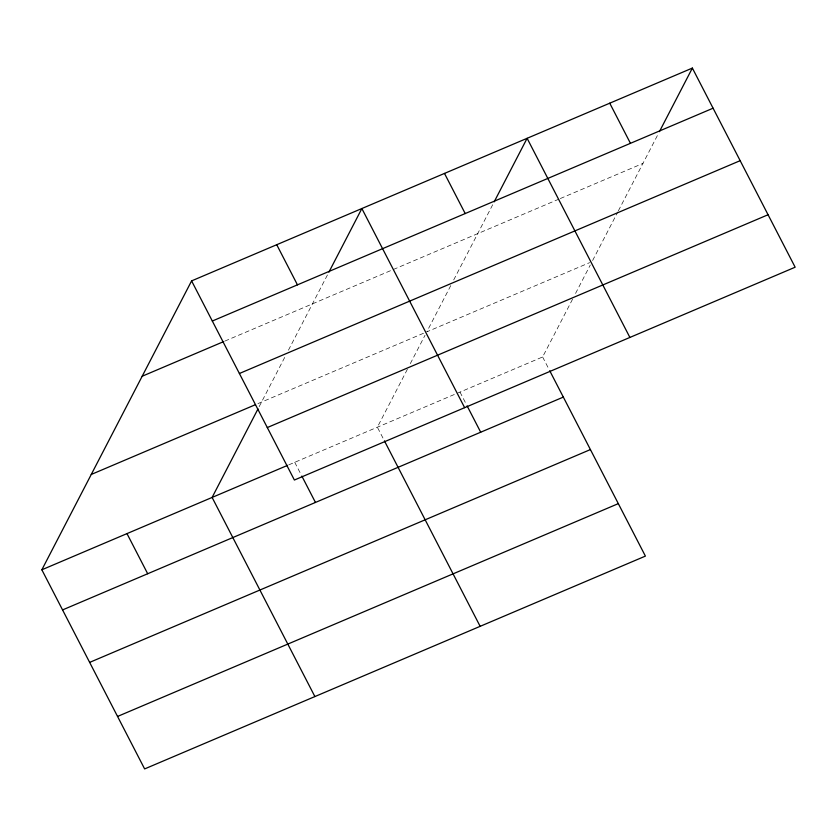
<?xml version="1.0" encoding="UTF-8"?>
<svg xmlns="http://www.w3.org/2000/svg" width="837" height="837" viewBox="0 0 837 837"><rect width="100%" height="100%" fill="white"/><g stroke="black" fill="none" stroke-linecap="round" stroke-linejoin="round"><path stroke-width="0.63" stroke-dasharray="4.18 3.14" d="M259.177 406.636L285.522 355.809M288.451 350.159L328.92 272.098M407.368 369.316L377.361 427.194L384.465 440.953M410.308 363.645L425.018 335.271M450.777 285.574L426.786 331.86L589.635 262.651M453.706 279.924L492.993 204.134M288.755 464.859L542.617 356.97L572.623 299.081M575.563 293.41L590.273 265.036M592.617 260.506L617.79 211.96M618.365 210.83L658.248 133.899M224.912 341.067L559.126 199.039M560.319 198.526L642.952 163.414M257.932 403.622L424.39 332.885M542.617 356.97L549.124 369.577M459.994 392.082L466.502 404.689M294.739 462.317L301.247 474.924"/><path stroke-width="1.26" d="M549.721 370.728L645.4 556.103L144.634 768.921L41.85 569.788L191.6 280.897L692.366 68.079L795.15 267.212L294.383 480.03L191.6 280.897M257.995 408.906L212.106 497.429L314.89 696.562M328.92 272.098L361.866 208.539L464.64 407.671M494.165 201.863L527.111 138.304L629.895 337.447M659.42 131.629L692.366 68.079M212.316 321.031L713.082 108.203M142.185 376.231L223.72 341.58M239.392 373.501L740.159 160.673M91.264 474.453L255.536 404.648M267.296 427.561L768.063 214.743M41.85 569.788L287.551 465.372M62.566 609.922L563.332 397.094M89.643 662.391L590.409 449.574M117.546 716.451L618.313 503.633M609.744 103.192L630.449 143.326M444.489 173.426L465.205 213.55M467.088 405.84L480.7 432.216M384.465 440.953L480.145 626.338M276.733 244.718L297.449 284.852M301.843 476.075L315.455 502.441M126.983 533.608L147.689 573.743"/></g></svg>
